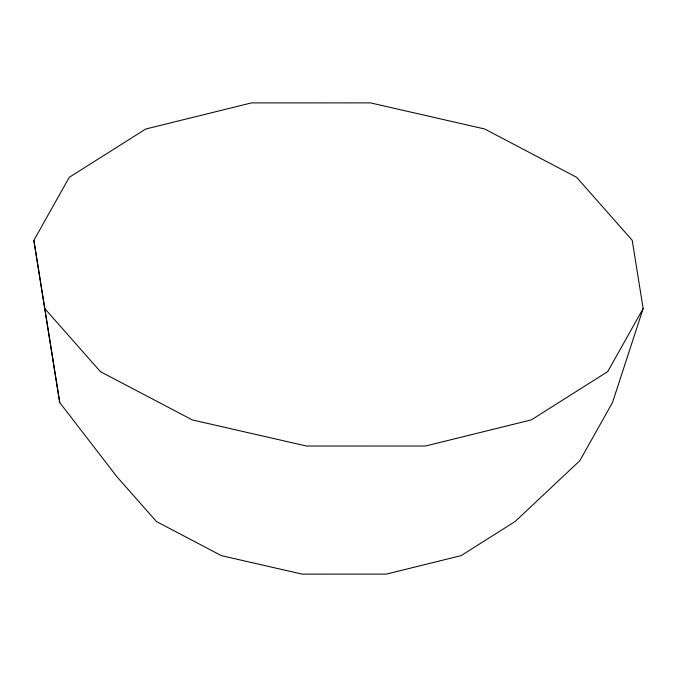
<?xml version="1.0" encoding="UTF-8"?>
<svg xmlns="http://www.w3.org/2000/svg" width="677" height="677" viewBox="0 0 677 677"><rect width="100%" height="100%" fill="white"/><g stroke="black" fill="none" stroke-linecap="round" stroke-linejoin="round"><path stroke-width="1.02" d="M643.15 308.543L612.533 402.468L579.8 460.732L515.138 521.493L461.105 555.631L386.313 574.113L302.154 574.121L221.438 555.665L156.455 521.544L117.096 476.955L59.728 402.544L33.85 240.369L69.282 177.306L145.707 129.028L251.472 102.896L370.497 102.879L484.647 128.985L576.542 177.239L632.208 240.284L643.15 308.543L607.718 371.605L531.293 419.884L425.528 446.016L306.503 446.033L192.353 419.935L100.458 371.681L44.792 308.627L33.85 240.369M44.792 308.627L59.728 402.544"/></g></svg>
